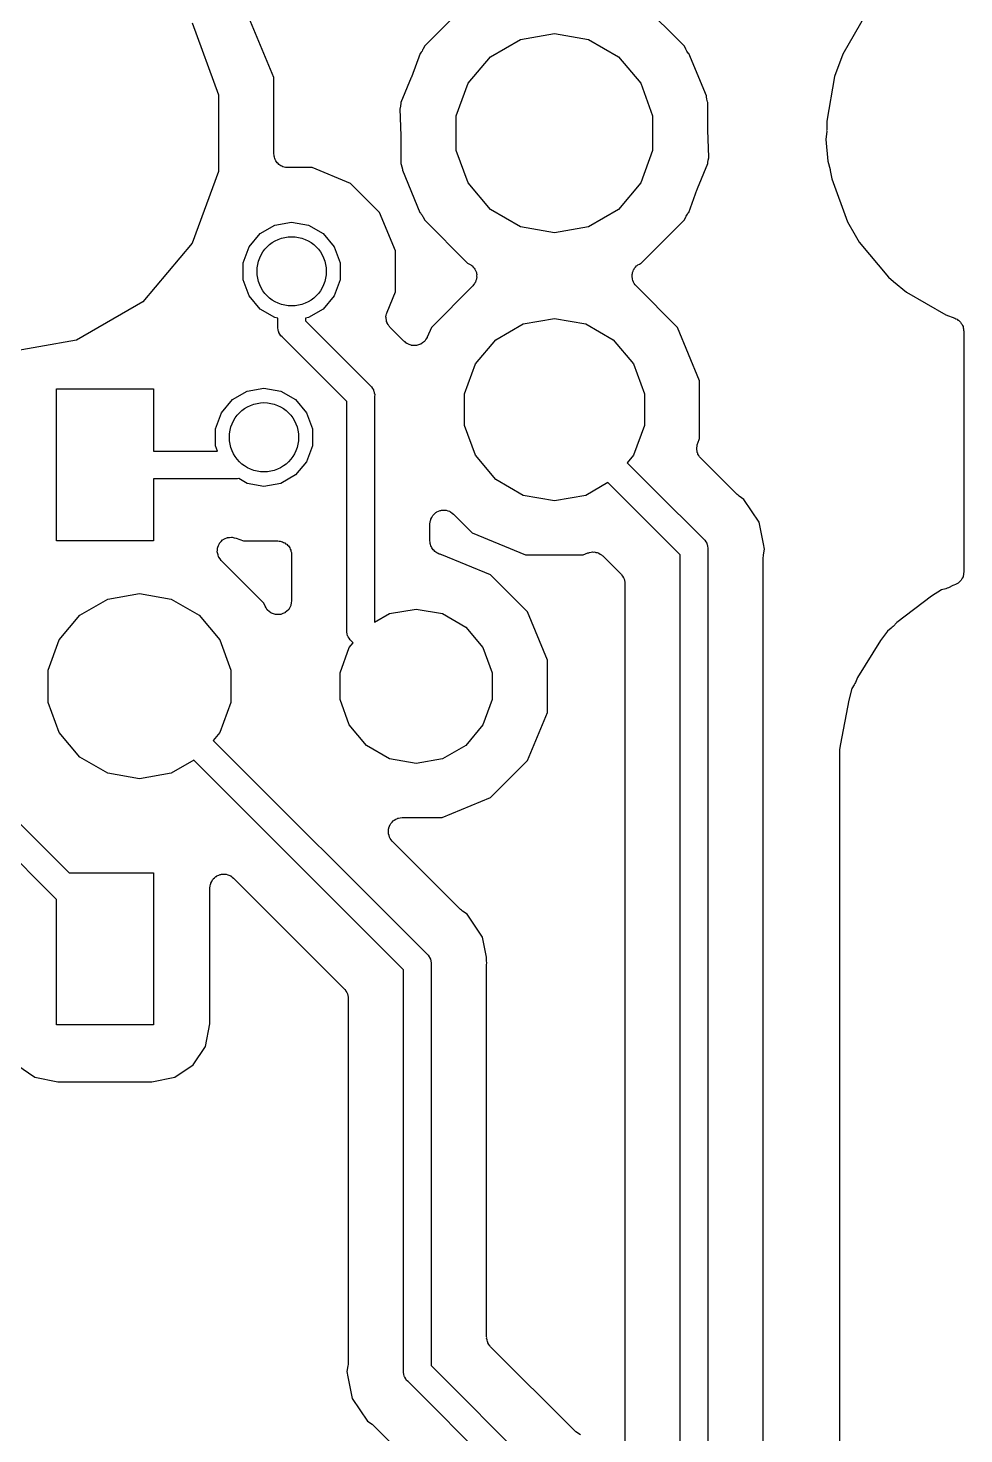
# Model space of a CAD drawing. Extents: x 240.1 to 314.9, y -176.2 to -102.8.
# Drawn here: x 306.32 to 314.91, y -122.44 to -109.53 of the extents above; entities that cross this region are included whole.
import ezdxf

# ---------------------------------------------------------------- set-up
doc = ezdxf.new("R2010")
doc.units = 0
doc.header["$MEASUREMENT"] = 0
doc.layers.add('BLACK', color=7, linetype='CONTINUOUS')

msp = doc.modelspace()

# ---------------------------------------------------------------- linework, layer by layer
at = {"layer": 'BLACK', "linetype": 'CONTINUOUS'}
for p, q in [((308.572, -109.981), (308.201, -109.087)), ((310.352, -109.296), (309.956, -109.692)), ((312.344, -109.692), (311.948, -109.296)), ((314.006, -109.404), (313.797, -109.767)), ((307.823, -109.478), (308.064, -110.138)), ((310.837, -109.63), (311.15, -109.575)), ((311.15, -109.575), (311.463, -109.63)), ((309.939, -109.727), (309.935, -109.737)), ((309.944, -109.719), (309.939, -109.727)), ((309.956, -109.692), (309.944, -109.719)), ((310.562, -109.789), (310.837, -109.63)), ((311.463, -109.63), (311.738, -109.789)), ((312.356, -109.719), (312.344, -109.692)), ((312.361, -109.727), (312.356, -109.719)), ((312.365, -109.737), (312.361, -109.727)), ((309.917, -109.759), (309.838, -109.976)), ((309.921, -109.756), (309.917, -109.759)), ((309.927, -109.746), (309.921, -109.756)), ((309.935, -109.737), (309.927, -109.746)), ((310.358, -110.033), (310.562, -109.789)), ((311.738, -109.789), (311.942, -110.033)), ((312.373, -109.746), (312.365, -109.737)), ((312.379, -109.756), (312.373, -109.746)), ((312.385, -109.761), (312.379, -109.756)), ((312.546, -110.148), (312.385, -109.761)), ((313.797, -109.767), (313.723, -109.97)), ((308.572, -110.479), (308.572, -109.981)), ((309.836, -109.981), (309.741, -110.21)), ((309.837, -109.978), (309.836, -109.981)), ((309.838, -109.976), (309.837, -109.978)), ((313.723, -109.97), (313.65, -110.382)), ((310.249, -110.331), (310.358, -110.033)), ((311.942, -110.033), (312.051, -110.331)), ((308.064, -110.138), (308.064, -110.842)), ((309.737, -110.24), (309.733, -110.261)), ((309.741, -110.218), (309.737, -110.24)), ((309.741, -110.21), (309.741, -110.218)), ((309.741, -110.218), (309.741, -110.218)), ((309.741, -110.218), (309.741, -110.218)), ((312.546, -110.159), (312.546, -110.148)), ((312.551, -110.18), (312.546, -110.159)), ((312.546, -110.159), (312.546, -110.159)), ((312.546, -110.159), (312.546, -110.159)), ((312.556, -110.202), (312.551, -110.18)), ((312.559, -110.21), (312.556, -110.202)), ((312.556, -110.202), (312.556, -110.202)), ((312.556, -110.202), (312.556, -110.202)), ((312.559, -110.458), (312.559, -110.21)), ((309.733, -110.261), (309.731, -110.269)), ((309.731, -110.269), (309.741, -110.517)), ((309.733, -110.261), (309.733, -110.261)), ((309.733, -110.261), (309.733, -110.261)), ((310.249, -110.649), (310.249, -110.331)), ((312.051, -110.331), (312.051, -110.649)), ((308.572, -110.48), (308.572, -110.479)), ((308.574, -110.682), (308.572, -110.48)), ((308.572, -110.48), (308.572, -110.48)), ((312.559, -110.46), (312.559, -110.458)), ((312.559, -110.463), (312.559, -110.46)), ((312.569, -110.711), (312.559, -110.463)), ((313.65, -110.472), (313.643, -110.55)), ((313.65, -110.461), (313.649, -110.466)), ((313.649, -110.466), (313.65, -110.472)), ((313.65, -110.382), (313.65, -110.461)), ((309.741, -110.517), (309.741, -110.52)), ((309.741, -110.52), (309.741, -110.522)), ((309.741, -110.522), (309.741, -110.77)), ((313.643, -110.55), (313.66, -110.748)), ((308.575, -110.692), (308.574, -110.682)), ((308.575, -110.703), (308.575, -110.692)), ((308.579, -110.713), (308.575, -110.703)), ((308.582, -110.725), (308.579, -110.713)), ((308.587, -110.734), (308.582, -110.725)), ((308.591, -110.744), (308.587, -110.734)), ((308.598, -110.753), (308.591, -110.744)), ((308.604, -110.763), (308.598, -110.753)), ((308.612, -110.77), (308.604, -110.763)), ((310.358, -110.947), (310.249, -110.649)), ((312.051, -110.649), (311.942, -110.947)), ((312.559, -110.762), (312.563, -110.74)), ((312.559, -110.77), (312.559, -110.762)), ((312.559, -110.762), (312.559, -110.762)), ((312.559, -110.762), (312.559, -110.762)), ((312.563, -110.74), (312.567, -110.719)), ((312.567, -110.719), (312.569, -110.711)), ((312.567, -110.719), (312.567, -110.719)), ((312.567, -110.719), (312.567, -110.719)), ((313.66, -110.748), (313.681, -110.824)), ((308.064, -110.842), (307.823, -111.502)), ((308.619, -110.778), (308.612, -110.77)), ((308.629, -110.784), (308.619, -110.778)), ((308.638, -110.791), (308.629, -110.784)), ((308.648, -110.795), (308.638, -110.791)), ((308.657, -110.8), (308.648, -110.795)), ((308.669, -110.802), (308.657, -110.8)), ((308.68, -110.806), (308.669, -110.802)), ((308.69, -110.806), (308.68, -110.806)), ((308.701, -110.807), (308.69, -110.806)), ((308.926, -110.807), (308.701, -110.807)), ((309.277, -110.953), (308.926, -110.807)), ((309.741, -110.77), (309.744, -110.778)), ((309.744, -110.778), (309.744, -110.778)), ((309.744, -110.778), (309.744, -110.778)), ((309.744, -110.778), (309.749, -110.8)), ((309.749, -110.8), (309.754, -110.821)), ((309.754, -110.821), (309.754, -110.821)), ((309.754, -110.821), (309.754, -110.821)), ((309.754, -110.821), (309.754, -110.832)), ((309.754, -110.832), (309.915, -111.219)), ((312.464, -110.999), (312.559, -110.77)), ((313.681, -110.824), (313.681, -110.829)), ((313.681, -110.829), (313.683, -110.835)), ((313.683, -110.835), (313.697, -110.912)), ((309.544, -111.22), (309.277, -110.953)), ((310.562, -111.191), (310.358, -110.947)), ((311.942, -110.947), (311.738, -111.191)), ((312.383, -111.221), (312.462, -111.004)), ((312.462, -111.004), (312.463, -111.002)), ((312.463, -111.002), (312.464, -110.999)), ((313.697, -110.912), (313.84, -111.305)), ((309.69, -111.571), (309.544, -111.22)), ((309.915, -111.219), (309.921, -111.224)), ((309.921, -111.224), (309.927, -111.234)), ((309.927, -111.234), (309.935, -111.243)), ((309.935, -111.243), (309.939, -111.253)), ((309.939, -111.253), (309.944, -111.261)), ((309.944, -111.261), (309.956, -111.288)), ((310.837, -111.35), (310.562, -111.191)), ((311.738, -111.191), (311.463, -111.35)), ((312.344, -111.288), (312.356, -111.261)), ((312.356, -111.261), (312.361, -111.253)), ((312.361, -111.253), (312.365, -111.243)), ((312.365, -111.243), (312.373, -111.234)), ((312.373, -111.234), (312.379, -111.224)), ((312.379, -111.224), (312.383, -111.221)), ((308.447, -111.414), (308.583, -111.336)), ((308.583, -111.336), (308.737, -111.309)), ((308.737, -111.309), (308.891, -111.336)), ((308.891, -111.336), (309.027, -111.414)), ((309.956, -111.288), (310.352, -111.684)), ((311.15, -111.405), (310.837, -111.35)), ((311.463, -111.35), (311.15, -111.405)), ((311.948, -111.684), (312.344, -111.288)), ((313.84, -111.305), (313.911, -111.428)), ((307.823, -111.502), (307.371, -112.041)), ((308.292, -111.682), (308.346, -111.534)), ((308.346, -111.534), (308.447, -111.414)), ((309.027, -111.414), (309.128, -111.534)), ((309.128, -111.534), (309.181, -111.682)), ((313.911, -111.428), (313.948, -111.492)), ((313.948, -111.492), (314.217, -111.813)), ((309.69, -111.949), (309.69, -111.571)), ((308.292, -111.838), (308.292, -111.682)), ((309.181, -111.682), (309.181, -111.838)), ((310.352, -111.684), (310.359, -111.687)), ((310.359, -111.687), (310.37, -111.695)), ((310.37, -111.695), (310.383, -111.7)), ((310.383, -111.7), (310.389, -111.706)), ((310.389, -111.706), (310.396, -111.711)), ((310.396, -111.711), (310.404, -111.722)), ((310.404, -111.722), (310.414, -111.732)), ((310.414, -111.732), (310.418, -111.739)), ((310.418, -111.739), (310.423, -111.746)), ((310.423, -111.746), (310.427, -111.759)), ((310.427, -111.759), (310.433, -111.772)), ((310.433, -111.772), (310.433, -111.78)), ((310.433, -111.78), (310.436, -111.788)), ((310.436, -111.788), (310.435, -111.802)), ((311.864, -111.788), (311.867, -111.78)), ((311.865, -111.802), (311.864, -111.788)), ((311.867, -111.772), (311.873, -111.759)), ((311.867, -111.78), (311.867, -111.772)), ((311.873, -111.759), (311.877, -111.746)), ((311.877, -111.746), (311.882, -111.739)), ((311.882, -111.739), (311.886, -111.732)), ((311.886, -111.732), (311.896, -111.722)), ((311.896, -111.722), (311.904, -111.711)), ((311.904, -111.711), (311.911, -111.706)), ((311.911, -111.706), (311.917, -111.7)), ((311.917, -111.7), (311.93, -111.695)), ((311.93, -111.695), (311.941, -111.687)), ((311.941, -111.687), (311.948, -111.684)), ((308.346, -111.986), (308.292, -111.838)), ((309.181, -111.838), (309.128, -111.986)), ((310.4, -111.894), (310.02, -112.275)), ((310.408, -111.883), (310.4, -111.894)), ((310.417, -111.873), (310.408, -111.883)), ((310.42, -111.865), (310.417, -111.873)), ((310.425, -111.858), (310.42, -111.865)), ((310.429, -111.845), (310.425, -111.858)), ((310.434, -111.832), (310.429, -111.845)), ((310.437, -111.816), (310.434, -111.824)), ((310.434, -111.824), (310.434, -111.832)), ((310.435, -111.802), (310.437, -111.816)), ((311.863, -111.816), (311.865, -111.802)), ((311.866, -111.824), (311.863, -111.816)), ((311.866, -111.832), (311.866, -111.824)), ((311.871, -111.845), (311.866, -111.832)), ((311.875, -111.858), (311.871, -111.845)), ((311.88, -111.865), (311.875, -111.858)), ((311.883, -111.873), (311.88, -111.865)), ((311.892, -111.883), (311.883, -111.873)), ((311.9, -111.894), (311.892, -111.883)), ((312.28, -112.275), (311.9, -111.894)), ((314.217, -111.813), (314.264, -111.853)), ((314.264, -111.853), (314.264, -111.853)), ((314.264, -111.853), (314.382, -111.952)), ((307.371, -112.041), (306.762, -112.393)), ((308.447, -112.106), (308.346, -111.986)), ((309.128, -111.986), (309.027, -112.106)), ((309.613, -112.135), (309.69, -111.949)), ((314.382, -111.952), (314.745, -112.161)), ((308.583, -112.184), (308.447, -112.106)), ((309.027, -112.106), (308.891, -112.184)), ((309.603, -112.178), (309.606, -112.164)), ((309.604, -112.186), (309.603, -112.178)), ((309.606, -112.164), (309.607, -112.151)), ((309.607, -112.151), (309.611, -112.143)), ((309.611, -112.143), (309.613, -112.135)), ((314.745, -112.161), (314.826, -112.191)), ((308.61, -112.189), (308.583, -112.184)), ((308.609, -112.279), (308.61, -112.262)), ((308.613, -112.296), (308.609, -112.279)), ((308.61, -112.262), (308.61, -112.189)), ((308.616, -112.312), (308.613, -112.296)), ((308.619, -112.317), (308.616, -112.312)), ((308.891, -112.184), (308.864, -112.189)), ((308.864, -112.189), (308.864, -112.215)), ((308.864, -112.215), (309.458, -112.809)), ((309.604, -112.194), (309.604, -112.186)), ((309.607, -112.208), (309.604, -112.194)), ((309.609, -112.222), (309.607, -112.208)), ((309.613, -112.229), (309.609, -112.222)), ((309.615, -112.237), (309.613, -112.229)), ((309.623, -112.248), (309.615, -112.237)), ((309.629, -112.261), (309.623, -112.248)), ((309.635, -112.266), (309.629, -112.261)), ((309.64, -112.273), (309.635, -112.266)), ((309.768, -112.401), (309.64, -112.273)), ((310.02, -112.275), (309.982, -112.365)), ((310.611, -112.388), (310.863, -112.242)), ((310.863, -112.242), (311.15, -112.192)), ((311.15, -112.192), (311.437, -112.242)), ((311.437, -112.242), (311.689, -112.388)), ((312.483, -112.765), (312.28, -112.275)), ((314.826, -112.191), (314.836, -112.196)), ((314.836, -112.196), (314.847, -112.2)), ((314.847, -112.2), (314.855, -112.207)), ((314.855, -112.207), (314.865, -112.213)), ((314.865, -112.213), (314.872, -112.221)), ((314.872, -112.221), (314.88, -112.228)), ((314.88, -112.228), (314.886, -112.238)), ((314.886, -112.238), (314.893, -112.247)), ((314.893, -112.247), (314.897, -112.257)), ((314.897, -112.257), (314.902, -112.267)), ((314.902, -112.267), (314.904, -112.278)), ((314.904, -112.278), (314.908, -112.288)), ((314.908, -112.288), (314.908, -112.299)), ((314.908, -112.299), (314.91, -112.31)), ((314.91, -112.31), (314.91, -114.52)), ((306.762, -112.393), (306.07, -112.515)), ((308.62, -112.322), (308.619, -112.317)), ((308.63, -112.336), (308.62, -112.322)), ((308.638, -112.351), (308.63, -112.336)), ((308.651, -112.362), (308.638, -112.351)), ((309.245, -112.956), (308.651, -112.362)), ((309.778, -112.408), (309.768, -112.401)), ((309.787, -112.417), (309.778, -112.408)), ((309.794, -112.422), (309.787, -112.417)), ((309.796, -112.422), (309.794, -112.422)), ((309.797, -112.423), (309.796, -112.422)), ((309.804, -112.426), (309.797, -112.423)), ((309.805, -112.426), (309.804, -112.426)), ((309.804, -112.426), (309.804, -112.426)), ((309.816, -112.431), (309.805, -112.426)), ((309.835, -112.439), (309.816, -112.431)), ((309.836, -112.439), (309.835, -112.439)), ((309.837, -112.44), (309.836, -112.439)), ((309.858, -112.441), (309.837, -112.44)), ((309.879, -112.442), (309.858, -112.441)), ((309.901, -112.436), (309.882, -112.442)), ((309.921, -112.43), (309.901, -112.436)), ((309.922, -112.429), (309.921, -112.43)), ((309.924, -112.429), (309.922, -112.429)), ((309.94, -112.416), (309.924, -112.429)), ((309.957, -112.404), (309.94, -112.416)), ((309.959, -112.402), (309.957, -112.403)), ((309.957, -112.403), (309.957, -112.404)), ((309.97, -112.384), (309.959, -112.402)), ((309.981, -112.367), (309.97, -112.384)), ((309.982, -112.366), (309.981, -112.367)), ((309.982, -112.365), (309.982, -112.366)), ((310.424, -112.611), (310.611, -112.388)), ((311.689, -112.388), (311.876, -112.611)), ((309.88, -112.442), (309.879, -112.442)), ((309.882, -112.442), (309.88, -112.442)), ((310.325, -112.884), (310.424, -112.611)), ((311.876, -112.611), (311.976, -112.884)), ((309.458, -112.809), (309.471, -112.82)), ((309.471, -112.82), (309.479, -112.835)), ((312.483, -113.295), (312.483, -112.765)), ((306.578, -114.236), (306.578, -112.84)), ((306.578, -112.84), (307.467, -112.84)), ((307.467, -112.84), (307.467, -113.411)), ((308.092, -113.058), (308.193, -112.938)), ((308.193, -112.938), (308.329, -112.86)), ((308.329, -112.86), (308.483, -112.833)), ((308.483, -112.833), (308.637, -112.86)), ((308.637, -112.86), (308.773, -112.938)), ((308.773, -112.938), (308.874, -113.058)), ((309.245, -115.056), (309.245, -112.956)), ((309.479, -112.835), (309.489, -112.849)), ((309.489, -112.849), (309.49, -112.854)), ((309.49, -112.854), (309.493, -112.859)), ((309.493, -112.859), (309.496, -112.875)), ((309.496, -112.875), (309.5, -112.892)), ((309.5, -112.892), (309.499, -112.909)), ((309.499, -112.909), (309.499, -114.983)), ((310.325, -113.176), (310.325, -112.884)), ((311.976, -112.884), (311.976, -113.176)), ((308.038, -113.206), (308.092, -113.058)), ((308.874, -113.058), (308.928, -113.206)), ((308.038, -113.362), (308.038, -113.206)), ((308.928, -113.206), (308.928, -113.362)), ((310.424, -113.449), (310.325, -113.176)), ((311.976, -113.176), (311.876, -113.449)), ((312.461, -113.353), (312.464, -113.345)), ((312.464, -113.345), (312.466, -113.337)), ((312.466, -113.337), (312.483, -113.295)), ((307.467, -113.411), (308.056, -113.411)), ((308.056, -113.411), (308.038, -113.362)), ((308.928, -113.362), (308.874, -113.51)), ((310.611, -113.672), (310.424, -113.449)), ((311.876, -113.449), (311.818, -113.518)), ((312.457, -113.38), (312.46, -113.367)), ((312.458, -113.389), (312.457, -113.38)), ((312.457, -113.397), (312.458, -113.389)), ((312.461, -113.41), (312.457, -113.397)), ((312.46, -113.367), (312.461, -113.353)), ((312.462, -113.424), (312.461, -113.41)), ((312.466, -113.431), (312.462, -113.424)), ((312.468, -113.439), (312.466, -113.431)), ((312.476, -113.451), (312.468, -113.439)), ((312.483, -113.463), (312.476, -113.451)), ((312.489, -113.469), (312.483, -113.463)), ((312.494, -113.476), (312.489, -113.469)), ((308.874, -113.51), (308.773, -113.63)), ((311.818, -113.518), (312.073, -113.774)), ((312.828, -113.81), (312.494, -113.476)), ((308.223, -113.665), (307.467, -113.665)), ((307.467, -113.665), (307.467, -114.236)), ((308.24, -113.666), (308.223, -113.665)), ((308.251, -113.663), (308.24, -113.666)), ((308.329, -113.708), (308.251, -113.663)), ((308.483, -113.735), (308.329, -113.708)), ((308.637, -113.708), (308.483, -113.735)), ((308.773, -113.63), (308.637, -113.708)), ((310.863, -113.818), (310.611, -113.672)), ((311.64, -113.7), (311.437, -113.818)), ((311.894, -113.953), (311.64, -113.7)), ((311.15, -113.868), (310.863, -113.818)), ((311.437, -113.818), (311.15, -113.868)), ((312.073, -113.774), (312.073, -113.774)), ((312.073, -113.774), (312.518, -114.218)), ((312.838, -113.817), (312.828, -113.81)), ((312.847, -113.826), (312.838, -113.817)), ((312.89, -113.854), (312.847, -113.826)), ((313.03, -114.064), (312.89, -113.854)), ((310.037, -113.998), (310.049, -113.987)), ((310.049, -113.987), (310.061, -113.975)), ((310.061, -113.975), (310.066, -113.973)), ((310.066, -113.973), (310.07, -113.969)), ((310.07, -113.969), (310.086, -113.964)), ((310.086, -113.964), (310.101, -113.957)), ((310.101, -113.957), (310.107, -113.956)), ((310.107, -113.956), (310.112, -113.954)), ((310.112, -113.954), (310.129, -113.954)), ((310.129, -113.954), (310.145, -113.953)), ((310.145, -113.953), (310.15, -113.954)), ((310.15, -113.954), (310.156, -113.954)), ((310.156, -113.954), (310.172, -113.96)), ((310.172, -113.96), (310.188, -113.964)), ((310.188, -113.964), (310.192, -113.968)), ((310.192, -113.968), (310.197, -113.969)), ((310.197, -113.969), (310.21, -113.98)), ((310.21, -113.98), (310.224, -113.99)), ((310.224, -113.99), (310.395, -114.16)), ((312.305, -114.365), (311.894, -113.953)), ((311.894, -113.953), (311.894, -113.953)), ((310.007, -114.079), (310.01, -114.063)), ((310.007, -114.236), (310.007, -114.079)), ((310.01, -114.063), (310.011, -114.047)), ((310.011, -114.047), (310.014, -114.042)), ((310.014, -114.042), (310.015, -114.036)), ((310.015, -114.036), (310.023, -114.022)), ((310.023, -114.022), (310.03, -114.007)), ((310.03, -114.007), (310.034, -114.003)), ((310.034, -114.003), (310.037, -113.998)), ((313.069, -114.262), (313.03, -114.064)), ((307.467, -114.236), (306.578, -114.236)), ((308.077, -114.254), (308.09, -114.241)), ((308.09, -114.241), (308.103, -114.226)), ((308.103, -114.226), (308.106, -114.225)), ((308.106, -114.225), (308.108, -114.223)), ((308.108, -114.223), (308.125, -114.215)), ((308.125, -114.215), (308.142, -114.206)), ((308.142, -114.206), (308.145, -114.206)), ((308.145, -114.206), (308.148, -114.205)), ((308.148, -114.205), (308.167, -114.203)), ((308.167, -114.203), (308.186, -114.2)), ((308.186, -114.2), (308.189, -114.201)), ((308.189, -114.201), (308.192, -114.201)), ((308.192, -114.201), (308.21, -114.206)), ((308.21, -114.206), (308.229, -114.21)), ((308.229, -114.21), (308.294, -114.236)), ((308.294, -114.236), (308.61, -114.236)), ((308.61, -114.236), (308.621, -114.238)), ((308.621, -114.238), (308.632, -114.238)), ((308.632, -114.238), (308.642, -114.242)), ((308.642, -114.242), (308.653, -114.244)), ((308.653, -114.244), (308.663, -114.25)), ((310.009, -114.247), (310.007, -114.236)), ((310.009, -114.259), (310.009, -114.247)), ((310.395, -114.16), (310.885, -114.363)), ((312.518, -114.218), (312.531, -114.229)), ((312.531, -114.229), (312.539, -114.244)), ((312.539, -114.244), (312.549, -114.257)), ((308.054, -114.338), (308.056, -114.319)), ((308.055, -114.341), (308.054, -114.338)), ((308.055, -114.344), (308.055, -114.341)), ((308.061, -114.362), (308.055, -114.344)), ((308.056, -114.319), (308.057, -114.3)), ((308.057, -114.3), (308.058, -114.297)), ((308.058, -114.294), (308.066, -114.277)), ((308.058, -114.297), (308.058, -114.294)), ((308.066, -114.381), (308.061, -114.362)), ((308.066, -114.277), (308.073, -114.259)), ((308.073, -114.259), (308.075, -114.257)), ((308.075, -114.257), (308.077, -114.254)), ((308.663, -114.25), (308.674, -114.254)), ((308.674, -114.254), (308.682, -114.261)), ((308.682, -114.261), (308.692, -114.266)), ((308.692, -114.266), (308.699, -114.275)), ((308.699, -114.275), (308.707, -114.282)), ((308.707, -114.282), (308.713, -114.291)), ((308.713, -114.291), (308.72, -114.3)), ((308.72, -114.3), (308.724, -114.31)), ((308.724, -114.31), (308.729, -114.32)), ((308.729, -114.32), (308.731, -114.331)), ((308.731, -114.331), (308.735, -114.341)), ((308.735, -114.341), (308.735, -114.353)), ((308.735, -114.353), (308.737, -114.363)), ((308.737, -114.363), (308.737, -114.786)), ((310.013, -114.269), (310.009, -114.259)), ((310.015, -114.28), (310.013, -114.269)), ((310.02, -114.29), (310.015, -114.28)), ((310.024, -114.3), (310.02, -114.29)), ((310.031, -114.309), (310.024, -114.3)), ((310.037, -114.318), (310.031, -114.309)), ((310.045, -114.325), (310.037, -114.318)), ((310.052, -114.334), (310.045, -114.325)), ((310.062, -114.339), (310.052, -114.334)), ((310.07, -114.346), (310.062, -114.339)), ((310.081, -114.35), (310.07, -114.346)), ((310.091, -114.356), (310.081, -114.35)), ((310.102, -114.358), (310.091, -114.356)), ((310.112, -114.362), (310.102, -114.358)), ((310.115, -114.362), (310.112, -114.362)), ((310.563, -114.547), (310.115, -114.362)), ((310.885, -114.363), (311.415, -114.363)), ((311.415, -114.363), (311.457, -114.346)), ((311.457, -114.346), (311.465, -114.344)), ((311.465, -114.344), (311.473, -114.341)), ((311.473, -114.341), (311.487, -114.34)), ((311.487, -114.34), (311.5, -114.337)), ((311.5, -114.337), (311.509, -114.338)), ((311.509, -114.338), (311.517, -114.337)), ((311.517, -114.337), (311.53, -114.341)), ((311.53, -114.341), (311.544, -114.342)), ((311.544, -114.342), (311.551, -114.346)), ((311.551, -114.346), (311.559, -114.348)), ((311.559, -114.348), (311.571, -114.356)), ((311.571, -114.356), (311.583, -114.363)), ((311.583, -114.363), (311.589, -114.369)), ((311.589, -114.369), (311.596, -114.374)), ((311.596, -114.374), (311.76, -114.538)), ((312.305, -130.103), (312.305, -114.365)), ((312.549, -114.257), (312.55, -114.263)), ((312.55, -114.263), (312.553, -114.268)), ((312.553, -114.268), (312.556, -114.284)), ((312.556, -114.284), (312.56, -114.301)), ((312.56, -114.301), (312.559, -114.317)), ((312.559, -114.317), (312.559, -130.15)), ((313.067, -114.387), (313.069, -114.375)), ((313.079, -114.312), (313.069, -114.262)), ((313.069, -114.262), (313.069, -114.262)), ((313.069, -114.362), (313.079, -114.312)), ((313.069, -114.375), (313.069, -114.362)), ((308.067, -114.383), (308.066, -114.381)), ((308.068, -114.386), (308.067, -114.383)), ((308.08, -114.401), (308.068, -114.386)), ((308.091, -114.417), (308.08, -114.401)), ((308.481, -114.807), (308.091, -114.417)), ((313.067, -130.08), (313.067, -114.387)), ((310.903, -114.887), (310.563, -114.547)), ((311.76, -114.538), (311.763, -114.542)), ((311.763, -114.542), (311.767, -114.546)), ((311.767, -114.546), (311.775, -114.56)), ((311.775, -114.56), (311.785, -114.574)), ((311.785, -114.574), (311.786, -114.579)), ((311.786, -114.579), (311.789, -114.584)), ((311.789, -114.584), (311.792, -114.6)), ((311.792, -114.6), (311.796, -114.616)), ((311.796, -114.616), (311.796, -114.622)), ((311.796, -114.622), (311.797, -114.628)), ((311.797, -114.628), (311.797, -122.706)), ((314.832, -114.636), (314.818, -114.642)), ((314.846, -114.63), (314.832, -114.636)), ((314.852, -114.626), (314.846, -114.63)), ((314.858, -114.623), (314.852, -114.626)), ((314.869, -114.612), (314.858, -114.623)), ((314.88, -114.602), (314.869, -114.612)), ((314.884, -114.596), (314.88, -114.602)), ((314.888, -114.591), (314.884, -114.596)), ((314.895, -114.577), (314.888, -114.591)), ((314.902, -114.564), (314.895, -114.577)), ((314.904, -114.557), (314.902, -114.564)), ((314.906, -114.551), (314.904, -114.557)), ((314.907, -114.535), (314.906, -114.551)), ((314.91, -114.52), (314.907, -114.535)), ((307.049, -114.77), (307.34, -114.719)), ((307.34, -114.719), (307.631, -114.77)), ((314.612, -114.743), (314.293, -114.986)), ((314.705, -114.686), (314.612, -114.743)), ((314.745, -114.675), (314.705, -114.686)), ((314.756, -114.67), (314.745, -114.675)), ((314.768, -114.666), (314.756, -114.67)), ((314.81, -114.645), (314.768, -114.666)), ((314.818, -114.642), (314.81, -114.645)), ((306.793, -114.918), (307.049, -114.77)), ((307.631, -114.77), (307.887, -114.918)), ((308.493, -114.835), (308.481, -114.807)), ((308.503, -114.851), (308.493, -114.835)), ((308.513, -114.868), (308.503, -114.851)), ((308.515, -114.87), (308.513, -114.868)), ((308.516, -114.872), (308.515, -114.87)), ((308.532, -114.884), (308.516, -114.872)), ((308.547, -114.896), (308.532, -114.884)), ((308.678, -114.894), (308.676, -114.895)), ((308.692, -114.88), (308.678, -114.894)), ((308.707, -114.868), (308.692, -114.88)), ((308.709, -114.866), (308.707, -114.868)), ((308.711, -114.864), (308.709, -114.866)), ((308.72, -114.847), (308.711, -114.864)), ((308.729, -114.83), (308.72, -114.847)), ((308.73, -114.827), (308.729, -114.83)), ((308.731, -114.825), (308.73, -114.827)), ((308.734, -114.805), (308.731, -114.825)), ((308.737, -114.786), (308.734, -114.805)), ((309.637, -114.903), (309.88, -114.861)), ((309.88, -114.861), (310.123, -114.903)), ((311.087, -115.33), (310.903, -114.887)), ((306.603, -115.144), (306.793, -114.918)), ((307.887, -114.918), (308.077, -115.144)), ((308.549, -114.897), (308.547, -114.896)), ((308.551, -114.899), (308.549, -114.897)), ((308.57, -114.905), (308.551, -114.899)), ((308.588, -114.911), (308.57, -114.905)), ((308.591, -114.911), (308.588, -114.911)), ((308.593, -114.912), (308.591, -114.911)), ((308.613, -114.911), (308.593, -114.912)), ((308.632, -114.911), (308.613, -114.911)), ((308.635, -114.911), (308.632, -114.911)), ((308.637, -114.91), (308.635, -114.911)), ((308.655, -114.903), (308.637, -114.91)), ((308.674, -114.896), (308.655, -114.903)), ((308.676, -114.895), (308.674, -114.896)), ((309.499, -114.983), (309.637, -114.903)), ((310.123, -114.903), (310.336, -115.027)), ((314.261, -115.021), (314.251, -115.029)), ((314.293, -114.986), (314.261, -115.021)), ((306.502, -115.422), (306.603, -115.144)), ((308.077, -115.144), (308.178, -115.422)), ((309.244, -115.073), (309.245, -115.056)), ((309.248, -115.09), (309.244, -115.073)), ((309.251, -115.106), (309.248, -115.09)), ((309.254, -115.111), (309.251, -115.106)), ((309.255, -115.116), (309.254, -115.111)), ((309.265, -115.13), (309.255, -115.116)), ((309.273, -115.145), (309.265, -115.13)), ((309.286, -115.156), (309.273, -115.145)), ((310.336, -115.027), (310.494, -115.215)), ((314.143, -115.15), (313.933, -115.491)), ((314.209, -115.063), (314.143, -115.15)), ((314.242, -115.038), (314.209, -115.063)), ((314.251, -115.029), (314.242, -115.038)), ((309.181, -115.447), (309.266, -115.215)), ((309.266, -115.215), (309.302, -115.172)), ((309.302, -115.172), (309.286, -115.156)), ((310.494, -115.215), (310.578, -115.447)), ((311.087, -115.81), (311.087, -115.33)), ((306.502, -115.718), (306.502, -115.422)), ((308.178, -115.422), (308.178, -115.718)), ((309.181, -115.693), (309.181, -115.447)), ((310.578, -115.447), (310.578, -115.693)), ((313.916, -115.535), (313.909, -115.546)), ((313.933, -115.491), (313.916, -115.535)), ((313.882, -115.592), (313.852, -115.697)), ((313.904, -115.557), (313.882, -115.592)), ((313.909, -115.546), (313.904, -115.557)), ((306.603, -115.996), (306.502, -115.718)), ((308.178, -115.718), (308.077, -115.996)), ((309.266, -115.925), (309.181, -115.693)), ((310.578, -115.693), (310.494, -115.925)), ((313.852, -115.697), (313.777, -116.099)), ((309.424, -116.113), (309.266, -115.925)), ((310.494, -115.925), (310.336, -116.113)), ((310.903, -116.253), (311.087, -115.81)), ((306.793, -116.222), (306.603, -115.996)), ((308.077, -115.996), (308.017, -116.067)), ((308.017, -116.067), (309.978, -118.028)), ((309.637, -116.236), (309.424, -116.113)), ((310.336, -116.113), (310.123, -116.236)), ((313.777, -116.1), (313.767, -116.15)), ((313.767, -116.15), (313.767, -123.753)), ((313.777, -116.099), (313.777, -116.1)), ((313.777, -116.1), (313.777, -116.1)), ((307.049, -116.37), (306.793, -116.222)), ((307.84, -116.249), (307.631, -116.37)), ((309.765, -118.175), (307.84, -116.249)), ((309.88, -116.279), (309.637, -116.236)), ((310.123, -116.236), (309.88, -116.279)), ((310.563, -116.593), (310.903, -116.253)), ((307.34, -116.421), (307.049, -116.37)), ((307.631, -116.37), (307.34, -116.421)), ((310.12, -116.776), (310.563, -116.593)), ((306.164, -116.754), (306.694, -117.284)), ((309.647, -116.831), (309.659, -116.819)), ((309.659, -116.819), (309.669, -116.806)), ((309.669, -116.806), (309.674, -116.803)), ((309.674, -116.803), (309.678, -116.799)), ((309.678, -116.799), (309.693, -116.792)), ((309.693, -116.792), (309.708, -116.784)), ((309.708, -116.784), (309.713, -116.783)), ((309.713, -116.783), (309.718, -116.781)), ((309.718, -116.781), (309.735, -116.779)), ((309.735, -116.779), (309.751, -116.776)), ((309.751, -116.776), (310.12, -116.776)), ((309.625, -116.915), (309.626, -116.898)), ((309.626, -116.92), (309.625, -116.915)), ((309.626, -116.881), (309.628, -116.876)), ((309.626, -116.898), (309.626, -116.881)), ((309.626, -116.926), (309.626, -116.92)), ((309.632, -116.941), (309.626, -116.926)), ((309.628, -116.871), (309.635, -116.856)), ((309.628, -116.876), (309.628, -116.871)), ((309.636, -116.957), (309.632, -116.941)), ((309.635, -116.856), (309.641, -116.84)), ((309.639, -116.962), (309.636, -116.957)), ((309.641, -116.84), (309.645, -116.836)), ((309.645, -116.836), (309.647, -116.831)), ((306.578, -117.528), (306.017, -116.967)), ((309.641, -116.967), (309.639, -116.962)), ((309.652, -116.98), (309.641, -116.967)), ((309.661, -116.993), (309.652, -116.98)), ((310.288, -117.62), (309.661, -116.993)), ((306.694, -117.284), (307.467, -117.284)), ((307.467, -117.284), (307.467, -118.681)), ((308.01, -117.349), (308.014, -117.345)), ((308.014, -117.345), (308.017, -117.34)), ((308.017, -117.34), (308.03, -117.33)), ((308.03, -117.33), (308.042, -117.318)), ((308.042, -117.318), (308.047, -117.316)), ((308.047, -117.316), (308.051, -117.312)), ((308.051, -117.312), (308.067, -117.306)), ((308.067, -117.306), (308.082, -117.299)), ((308.082, -117.299), (308.087, -117.299)), ((308.087, -117.299), (308.092, -117.297)), ((308.092, -117.297), (308.109, -117.297)), ((308.109, -117.297), (308.126, -117.296)), ((308.126, -117.296), (308.131, -117.297)), ((308.131, -117.297), (308.136, -117.297)), ((308.136, -117.297), (308.152, -117.303)), ((308.152, -117.303), (308.168, -117.307)), ((308.168, -117.307), (308.173, -117.31)), ((308.173, -117.31), (308.178, -117.312)), ((308.178, -117.312), (308.191, -117.323)), ((308.191, -117.323), (308.204, -117.332)), ((308.204, -117.332), (309.22, -118.348)), ((307.987, -117.422), (307.99, -117.406)), ((307.987, -118.669), (307.987, -117.422)), ((307.99, -117.406), (307.992, -117.389)), ((307.992, -117.389), (307.994, -117.384)), ((307.994, -117.384), (307.995, -117.379)), ((307.995, -117.379), (308.003, -117.364)), ((308.003, -117.364), (308.01, -117.349)), ((306.578, -118.681), (306.578, -117.528)), ((310.298, -117.627), (310.288, -117.62)), ((310.307, -117.636), (310.298, -117.627)), ((310.35, -117.664), (310.307, -117.636)), ((310.49, -117.874), (310.35, -117.664)), ((310.527, -118.059), (310.49, -117.874)), ((309.978, -118.028), (309.978, -118.028)), ((309.978, -118.028), (309.991, -118.039)), ((309.991, -118.039), (310.013, -118.078)), ((310.013, -118.078), (310.019, -118.111)), ((310.019, -118.111), (310.019, -121.809)), ((310.527, -118.095), (310.527, -118.059)), ((310.529, -118.107), (310.527, -118.095)), ((310.527, -118.125), (310.529, -118.113)), ((310.529, -118.11), (310.529, -118.107)), ((310.529, -118.113), (310.529, -118.11)), ((309.765, -121.856), (309.765, -118.175)), ((310.527, -121.546), (310.527, -118.125)), ((309.22, -118.348), (309.223, -118.352)), ((309.223, -118.352), (309.227, -118.356)), ((309.227, -118.356), (309.235, -118.37)), ((309.235, -118.37), (309.245, -118.384)), ((309.245, -118.384), (309.246, -118.389)), ((309.246, -118.389), (309.249, -118.394)), ((309.249, -118.394), (309.252, -118.41)), ((309.252, -118.41), (309.256, -118.426)), ((309.256, -118.426), (309.256, -118.432)), ((309.256, -118.432), (309.257, -118.438)), ((309.257, -118.438), (309.257, -121.787)), ((307.467, -118.681), (306.578, -118.681)), ((307.946, -118.88), (307.987, -118.669)), ((307.833, -119.048), (307.946, -118.88)), ((306.212, -119.048), (306.38, -119.16)), ((307.665, -119.16), (307.833, -119.048)), ((306.38, -119.16), (306.591, -119.202)), ((306.591, -119.202), (307.454, -119.202)), ((307.454, -119.202), (307.665, -119.16)), ((310.528, -121.552), (310.527, -121.546)), ((310.527, -121.557), (310.528, -121.552)), ((310.532, -121.573), (310.527, -121.557)), ((310.535, -121.59), (310.532, -121.573)), ((310.537, -121.595), (310.535, -121.59)), ((310.539, -121.6), (310.537, -121.595)), ((310.548, -121.614), (310.539, -121.6)), ((310.557, -121.628), (310.548, -121.614)), ((310.561, -121.631), (310.557, -121.628)), ((310.564, -121.636), (310.561, -121.631)), ((311.328, -122.4), (310.564, -121.636)), ((309.254, -121.812), (309.244, -121.862)), ((309.244, -121.862), (309.254, -121.912)), ((309.255, -121.799), (309.254, -121.812)), ((309.257, -121.787), (309.255, -121.799)), ((309.763, -121.873), (309.765, -121.856)), ((310.019, -121.809), (311.018, -122.808)), ((309.254, -121.912), (309.254, -121.912)), ((309.254, -121.912), (309.294, -122.11)), ((309.768, -121.889), (309.763, -121.873)), ((309.771, -121.906), (309.768, -121.889)), ((309.774, -121.911), (309.771, -121.906)), ((309.775, -121.916), (309.774, -121.911)), ((309.785, -121.93), (309.775, -121.916)), ((309.793, -121.945), (309.785, -121.93)), ((309.806, -121.956), (309.793, -121.945)), ((310.805, -122.955), (309.806, -121.956)), ((309.294, -122.11), (309.434, -122.32)), ((309.434, -122.32), (309.477, -122.348)), ((309.477, -122.348), (309.486, -122.357)), ((309.486, -122.357), (309.496, -122.364)), ((309.496, -122.364), (310.26, -123.128)), ((311.338, -122.407), (311.328, -122.4)), ((311.347, -122.416), (311.338, -122.407)), ((311.39, -122.444), (311.347, -122.416))]:
    msp.add_line(p, q, dxfattribs=at)
at = {"layer": 'BLACK'}
for centre in [(308.737, -111.76), (308.483, -113.284)]:
    msp.add_circle(centre, 0.318, dxfattribs=at)

doc.saveas('drawing.dxf')
